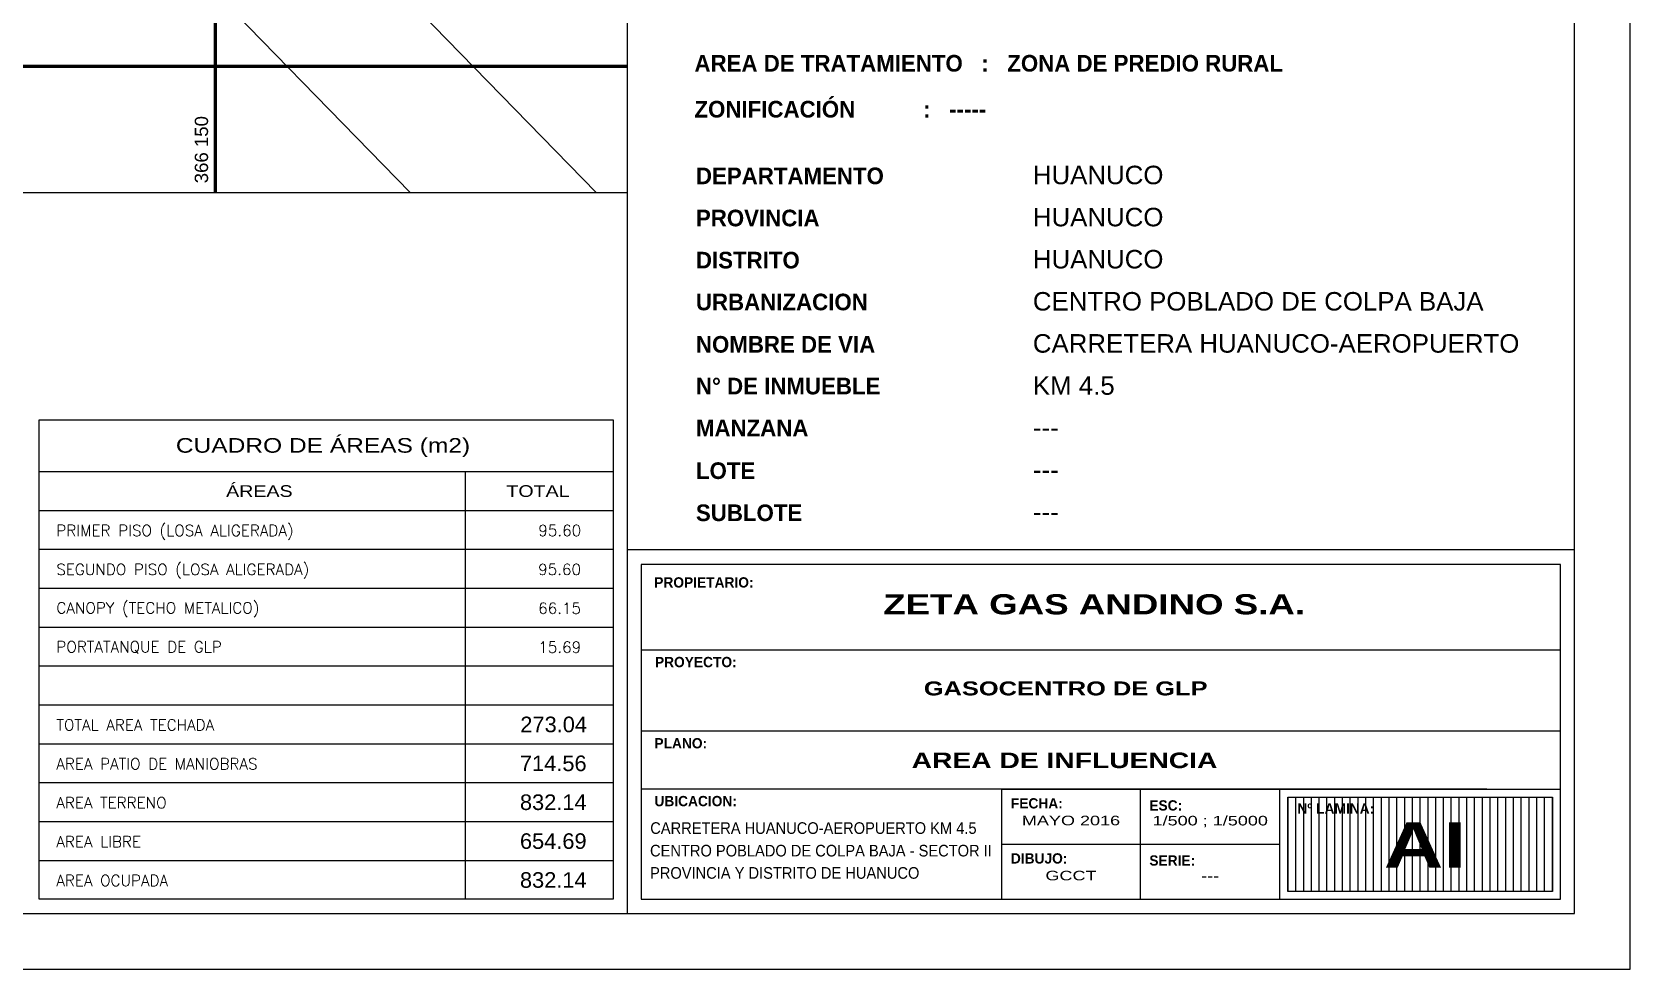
# Model space of a CAD drawing. Header units: millimetres. Extents: x 365981 to 366945, y 8906919 to 8907176.
# Drawn here: x 366801.4 to 366945.4, y 8906918.6 to 8907003.1 of the extents above; entities that cross this region are included whole.
import ezdxf
from ezdxf.enums import TextEntityAlignment as Align

# ---------------------------------------------------------------- set-up
doc = ezdxf.new("R2010")
doc.units = ezdxf.units.MM
doc.layers.add('005', color=8, linetype='Continuous', lineweight=80)
for name, color, linetype in [('01', 1, 'Continuous'), ('015', 40, 'Continuous'), ('015 texto', 40, 'Continuous'), ('02 texto', 2, 'Continuous'), ('03', 3, 'Continuous'), ('04', 4, 'Continuous'), ('AMBIENTES', 3, 'Continuous')]:
    doc.layers.add(name, color=color, linetype=linetype)
doc.styles.add('BRITAN', font='', dxfattribs={"height": 0.07})
doc.styles.add('DIMTXT', font='arial.ttf', dxfattribs={"height": 0.3})
doc.styles.add('MONOTXT', font='simplex.shx', dxfattribs={"height": 0.2})
doc.styles.get("Standard").update_dxf_attribs({"font": 'arial.ttf'})
doc.styles.add('TEXTOS-GENERALES', font='', dxfattribs={"width": 1.3, "height": 0.2})
doc.styles.add('TITLEINFO', font='arial.ttf', dxfattribs={"height": 0.2})
doc.styles.get('BRITAN').set_extended_font_data('Britannic Bold', bold=True)
doc.styles.get('TEXTOS-GENERALES').set_extended_font_data('Arial', bold=True)

# ---------------------------------------------------------------- blocks, each defined once
blk = doc.blocks.new('DIRECCIONUBIC')
at = {"layer": '02 texto', "ltscale": 0.0175, "style": 'BRITAN'}
for s, p in [('DEPARTAMENTO', (0, 30.36774722486734)), ('PROVINCIA', (0, 26.57177882175893)), ('DISTRITO', (0, 22.77581041865051)), ('URBANIZACION', (0, 19.00220736861229)), ('NOMBRE DE VIA', (0, 15.18387361243367)), ('N° DE INMUEBLE ', (0, 11.42305102013052)), ('MANZANA', (0, 7.641729529947042)), ('LOTE', (0, 3.795968403108418)), ('SUBLOTE', (0, 0))]:
    blk.add_text(s, height=1.500030070993936, dxfattribs=at).set_placement(p)
at = {"layer": '02 texto', "ltscale": 0.015, "style": 'DIMTXT'}
for tag, p in [('DEPARTAMENTO', (30.36741120566148, 30.36774722486734)), ('PROVINCIA', (30.36741120566148, 26.57177882175893)), ('DISTRITO', (30.36741120566148, 22.77581041865051)), ('URBANIZACION', (30.36741120566148, 18.97984201554209)), ('CALLE', (30.36741120566148, 15.18387361243367)), ('NUMERO', (30.36741120566148, 11.38790520932525)), ('MANZANA', (30.36741120566148, 7.591936806216836)), ('LOTE', (30.36741120566148, 3.795968403108418))]:
    blk.add_attdef(tag, p, '', height=1.666700078882151, dxfattribs=at)
at = {"layer": '02 texto', "ltscale": 2, "style": 'DIMTXT'}
blk.add_attdef('SUBLOTE', (30.36741120566148, 0), '', height=1.66666, dxfattribs=at)

msp = doc.modelspace()

# ---------------------------------------------------------------- hatches: boundary and pattern name
at = {"layer": '01'}
h = msp.add_hatch(dxfattribs=at)
h.set_pattern_fill('ANSI31', color=256, scale=5.603474337754816, angle=44.99999999999999, style=0)
h.set_pattern_definition([(90, (360525.9581420774, 8906855.332537387), (-0.700434292219352, 3.270845784876842e-16), [])])
h.paths.add_polyline_path([(366914.5878820404, 8906934.125683635), (366938.4474838636, 8906934.125683635), (366938.4474838636, 8906925.62139147), (366914.5878820404, 8906925.62139147)])

# ---------------------------------------------------------------- linework, layer by layer
at = {"color": 2}
msp.add_lwpolyline([(366945.4361342003, 8907128.621762272), (366648.4361342003, 8907128.621762272), (366648.4361342003, 8906918.621762272), (366945.4361342003, 8906918.621762272)], close=True, dxfattribs=at)
at = {"color": 5}
msp.add_lwpolyline([(366940.4361342003, 8907123.621762272), (366653.4361342003, 8907123.621762272), (366653.4361342003, 8906923.621762272), (366940.4361342003, 8906923.621762272)], close=True, dxfattribs=at)
at = {"layer": '005', "color": 8}
for p, q in [((366817.9087330288, 8907123.621762313), (366817.9087330288, 8906988.621762313)), ((366653.4361342434, 8907000), (366855.0472013076, 8907000))]:
    msp.add_line(p, q, dxfattribs=at)
at = {"layer": '01'}
for p, q in [((366802.0390808511, 8906956.461280067), (366853.7707901237, 8906956.461280067)), ((366802.0390808511, 8906952.955488097), (366853.7707901237, 8906952.955488097)), ((366802.0390808511, 8906949.449696127), (366853.7707901237, 8906949.449696127)), ((366802.0390808511, 8906945.943904156), (366853.7707901238, 8906945.943904156)), ((366802.0390808511, 8906935.426528238), (366853.7707901237, 8906935.426528238)), ((366802.0390808511, 8906931.920736264), (366853.7707901237, 8906931.920736264)), ((366802.0390808511, 8906928.414944295), (366853.7707901237, 8906928.414944295))]:
    msp.add_line(p, q, dxfattribs=at)
at = {"layer": '015'}
for p, q in [((366939.1597230165, 8906940.050664913), (366856.3236124914, 8906940.050664913)), ((366932.5405427013, 8906934.837922784), (366856.3236124914, 8906934.837922784)), ((366888.7743541878, 8906934.837922784), (366888.7743541878, 8906924.909152322)), ((366888.7743541878, 8906934.837922784), (366939.1597230165, 8906934.837922784)), ((366901.3249985377, 8906924.909152322), (366901.3249985377, 8906934.837922784)), ((366913.8756428875, 8906924.909152322), (366913.8756428875, 8906934.837922784)), ((366888.7743541878, 8906929.873537559), (366901.3249985377, 8906929.873537559)), ((366901.3249985377, 8906929.873537559), (366913.8756428875, 8906929.873537559))]:
    msp.add_line(p, q, dxfattribs=at)
msp.add_lwpolyline([(366914.5878820404, 8906934.125683635), (366938.4474838636, 8906934.125683635), (366938.4474838636, 8906925.62139147), (366914.5878820404, 8906925.62139147)], close=True, dxfattribs=at)
at = {"layer": '03'}
for points in [[(366821.2044767857, 8907074.300308451), (366803.3886419705, 8907038.708211923), (366852.2483120855, 8906988.621762272)], [(366794.1762881597, 8907030.966937784), (366835.4842930419, 8906988.621762272)]]:
    msp.add_lwpolyline(points, dxfattribs=at)
at = {"layer": '04'}
for p, q in [((366855.0472013076, 8907123.621762272), (366855.0472013076, 8906923.621762272)), ((366653.4361342003, 8906988.621762272), (366855.0472013076, 8906988.621762272)), ((366802.0390808511, 8906963.47286401), (366853.7707901237, 8906963.47286401)), ((366840.4849908808, 8906924.909152322), (366840.4849908808, 8906963.47286401)), ((366802.0390808511, 8906959.96707204), (366853.7707901237, 8906959.96707204)), ((366855.0472013075, 8906956.444457296), (366940.4361342003, 8906956.444457296)), ((366939.1597230165, 8906947.371080846), (366856.3236124914, 8906947.371080846)), ((366802.0390808511, 8906942.43811218), (366853.7707901237, 8906942.43811218)), ((366802.0390808511, 8906938.932320207), (366853.7707901237, 8906938.932320207))]:
    msp.add_line(p, q, dxfattribs=at)
for points in [[(366802.0390808511, 8906924.909152322), (366802.0390808511, 8906968.139219865), (366853.7707901237, 8906968.139219865), (366853.7707901237, 8906924.909152322)], [(366856.3236124914, 8906924.909152322), (366939.1597230165, 8906924.909152322), (366939.1597230165, 8906955.07706967), (366856.3236124914, 8906955.07706967)]]:
    msp.add_lwpolyline(points, close=True, dxfattribs=at)

# ---------------------------------------------------------------- block references
at = {"layer": '02 texto'}
msp.add_blockref('DIRECCIONUBIC', (366861.2443525494, 8906959.001001816), dxfattribs=at).add_auto_attribs({'SUBLOTE': '---', 'NUMERO': 'KM 4.5', 'CALLE': 'CARRETERA HUANUCO-AEROPUERTO', 'LOTE': '---', 'MANZANA': '---', 'URBANIZACION': 'CENTRO POBLADO DE COLPA BAJA', 'DISTRITO': 'HUANUCO', 'PROVINCIA': 'HUANUCO', 'DEPARTAMENTO': 'HUANUCO'})

# ---------------------------------------------------------------- texts
msp.add_text('366 150', height=1.2, rotation=90).set_placement((366817.6332942174, 8906989.45308137), align=Align.BOTTOM_LEFT)
at = {"ltscale": 0.015, "style": 'BRITAN'}
for s, p in [('PROPIETARIO:', (366857.4868522492, 8906953.012093715)), ('PROPIETARIO:', (366857.4868522492, 8906953.012093715)), ('PROYECTO:', (366857.5502275212, 8906945.832839483)), ('PROYECTO:', (366857.5502275212, 8906945.832839483)), ('PLANO:', (366857.5042205236, 8906938.512423554)), ('UBICACION:', (366857.5042205236, 8906933.299681423)), ('FECHA:', (366889.6297266154, 8906933.095331986)), ('ESC:', (366902.1098000982, 8906932.9099641)), ('Nº LAMINA:', (366915.4541137941, 8906932.620286861)), ('DIBUJO:', (366889.6297266154, 8906928.130946748)), ('SERIE:', (366902.1098000982, 8906927.945578877))]:
    msp.add_text(s, height=0.9266852440544953, dxfattribs=at).set_placement(p)
at = {"layer": '015 texto', "ltscale": 0.015, "style": 'TITLEINFO', "width": 0.9}
for s, p in [('CARRETERA HUANUCO-AEROPUERTO KM 4.5', (366857.1283115044, 8906930.804505585)), ('CENTRO POBLADO DE COLPA BAJA - SECTOR II', (366857.1086013551, 8906928.768366013)), ('PROVINCIA Y DISTRITO DE HUANUCO', (366857.1086013551, 8906926.761429528))]:
    msp.add_text(s, height=1.05, dxfattribs=at).set_placement(p)
at = {"layer": '015 texto', "ltscale": 0.015, "style": 'TITLEINFO', "width": 1.35}
for s, p in [('MAYO 2016', (366895.0496763628, 8906931.58104689)), ('1/500 ; 1/5000', (366907.6003207127, 8906931.56818422)), ('GCCT', (366895.0496763628, 8906926.616653461)), ('---', (366907.6003207127, 8906926.588850781))]:
    msp.add_text(s, height=0.8618724368066359, dxfattribs=at).set_placement(p, align=Align.CENTER)
at = {"layer": '02 texto', "ltscale": 0.0175, "style": 'BRITAN'}
for s, p in [('AREA DE TRATAMIENTO   :   ZONA DE PREDIO RURAL', (366861.114126241, 8906999.521582104)), ('ZONIFICACIÓN           :   -----', (366861.114126241, 8906995.38158745))]:
    msp.add_text(s, height=1.500030070993936, dxfattribs=at).set_placement(p)
at = {"layer": '02 texto', "linetype": 'Continuous', "style": 'MONOTXT'}
for s, p in [('PRIMER PISO (LOSA ALIGERADA)', (366803.5992423176, 8906957.651690584)), ('95.60', (366847.0456016157, 8906957.651690584)), ('SEGUNDO PISO (LOSA ALIGERADA)', (366803.5992423176, 8906954.145898614)), ('95.60', (366847.0281000493, 8906954.145898614)), ('CANOPY (TECHO METALICO)', (366803.5992423176, 8906950.672581442)), ('66.15', (366847.0281000493, 8906950.640106635)), ('PORTATANQUE DE GLP', (366803.5992423176, 8906947.166789463)), ('15.69', (366847.0388047034, 8906947.134314671)), ('TOTAL AREA TECHADA', (366803.5992423176, 8906940.122730725)), ('AREA PATIO DE MANIOBRAS', (366803.5992423176, 8906936.616938751)), ('AREA TERRENO', (366803.5992423176, 8906933.111146782)), ('AREA LIBRE', (366803.5992423176, 8906929.605354808)), ('AREA OCUPADA', (366803.5992423176, 8906926.099562839))]:
    msp.add_text(s, height=1, dxfattribs=at).set_placement(p)
at = {"layer": '02 texto', "ltscale": 0.015, "style": 'TEXTOS-GENERALES', "width": 1.3}
for s, height, p in [('ZETA GAS ANDINO S.A.', 1.82056881233654, (366878.1246676955, 8906950.591016393)), ('AI', 4.096279827757215, (366923.2377684059, 8906927.745367322))]:
    msp.add_text(s, height=height, dxfattribs=at).set_placement(p)
for s, height, p in [(' GASOCENTRO DE GLP', 1.260781725994834, (366894.2510790034, 8906943.287205514)), ('AREA DE INFLUENCIA', 1.400868584438704, (366894.4654604932, 8906936.734842032))]:
    msp.add_text(s, height=height, dxfattribs=at).set_placement(p, align=Align.CENTER)
at = {"layer": 'AMBIENTES', "ltscale": 0.015, "style": 'TITLEINFO', "width": 1.2}
for s, height, p in [('CUADRO DE ÁREAS (m2)', 1.318359375, (366814.3718997743, 8906965.166141838)), ('ÁREAS', 1.0546875, (366818.8999855599, 8906961.181660268)), ('TOTAL', 1.0546875, (366844.1588921155, 8906961.181660268))]:
    msp.add_text(s, height=height, dxfattribs=at).set_placement(p)
at = {"layer": 'AMBIENTES', "ltscale": 0.015, "style": 'TITLEINFO'}
for s, p in [('273.04', (366851.4264732271, 8906939.96902766)), ('714.56', (366851.3910233707, 8906936.463235687)), ('832.14', (366851.3910233707, 8906932.957443718)), ('654.69', (366851.3910233707, 8906929.451651745)), ('832.14', (366851.3910233707, 8906925.945859775))]:
    msp.add_text(s, height=1.40625, dxfattribs=at).set_placement(p, align=Align.RIGHT)

doc.saveas('drawing.dxf')
